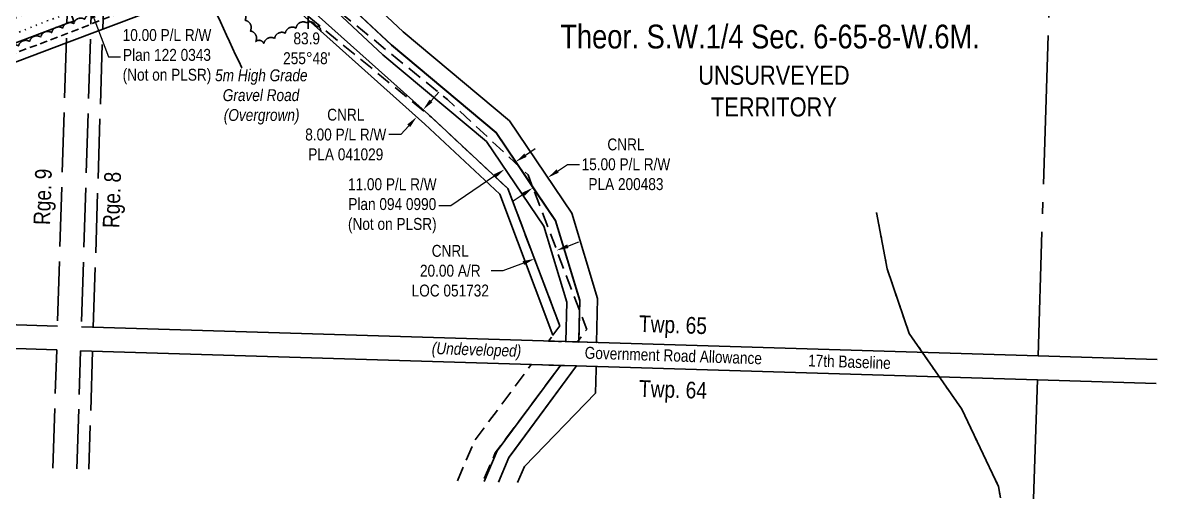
# Model space of a CAD drawing. Extents: x 350972 to 367082, y 6047220 to 6054831.
# Drawn here: x 357239 to 358211, y 6051156 to 6051556 of the extents above; entities that cross this region are included whole.
import ezdxf
from ezdxf.enums import TextEntityAlignment as Align

# ---------------------------------------------------------------- set-up
doc = ezdxf.new("R2010")
doc.units = 0
doc.header["$LTSCALE"] = 5
doc.header["$PDSIZE"] = 0.5
for name, pattern in [('0', [1, 1, 0]), ('foc-ACCESSROAD', [3.75, 2.5, -1.25]), ('foc-QUARTERLINE', [33, 25, -3, 2, -3]), ('foc-TOPO', [1, 0.2, -0.8]), ('foc-UNSURVEYED', [12.5, 10, -2.5]), ('foc-WHEELTRACKS', [2, 0.4, -1.6]), ('UG_PIPE', [1.875, 1.25, -0.625])]:
    doc.linetypes.add(name, pattern=pattern)
doc.layers.get('Defpoints').update_dxf_attribs({"color": 9})
for name, color, linetype in [('AS-PIPE-UG', 44, 'UG_PIPE'), ('C-AR', 13, 'foc-ACCESSROAD'), ('C-RW', 13, 'Continuous'), ('C-SYMBOL', 7, 'Continuous'), ('D-TXT', 6, 'Continuous'), ('DAB_APPL', 7, 'Continuous'), ('L-BD1', 253, 'Continuous'), ('L-QSEC', 8, 'foc-QUARTERLINE'), ('L-ROAD-T', 7, 'Continuous'), ('L-SEC', 7, 'Continuous'), ('L-UNS-T', 3, 'Continuous'), ('L-USEC', 7, 'foc-UNSURVEYED'), ('T-BUSH', 110, '0'), ('T-GENERAL', 48, 'foc-TOPO'), ('T-WATER-P3', 160, 'foc-WHEELTRACKS')]:
    doc.layers.add(name, color=color, linetype=linetype)
for name, color, linetype, lineweight in [('C-AR-T', 13, 'Continuous', 9), ('C-RW-T', 13, 'Continuous', 9), ('T-TEXT', 48, 'Continuous', 18)]:
    doc.layers.add(name, color=color, linetype=linetype, lineweight=lineweight)
doc.styles.add('175L', font='ARIALN.TTF', dxfattribs={"height": 20})
doc.styles.add('80CG', font='ARIALN.TTF', dxfattribs={"height": 10})
doc.styles.add('80L', font='ARIALN.TTF', dxfattribs={"height": 10})
doc.styles.add('80LS', font='ARIALNI.TTF', dxfattribs={"height": 10})
doc.styles.add('foc-LtypeFont', font='ARIALN.TTF', dxfattribs={"height": 7.35})
doc.styles.get("Standard").update_dxf_attribs({"font": 'ARIALN.TTF'})
doc.linetypes.add('foc-TOPO-flowdirection-NOLINE', pattern='A,0,[">",foc-LtypeFont,S=0.3,R=0,X=0,Y=-0.945],-20,[">",foc-LtypeFont,S=0.3,R=0,X=0,Y=-0.945],0', length=20)
doc.dimstyles.new('Compass 5 000', dxfattribs={"dimscale": 5, "dimtxt": 9, "dimasz": 2, "dimexe": 0.2, "dimexo": 0.0625, "dimgap": 0.5, "dimtad": 0, "dimtih": 1, "dimtoh": 1, "dimzin": 0, "dimdsep": 46, "dimtxsty": '80CG', "dimcen": 0.1, "dimse1": 1, "dimse2": 1, "dimclrd": 256, "dimclrt": 256, "dimaunit": 1, "dimadec": 4, "dimazin": 0, "dimtfac": 0.06, "dimtofl": 0, "dimtmove": 0, "dimatfit": 1, "dimfxl": 0.2, "dimtolj": 1, "dimtzin": 0, "dimlwd": -1, "dimarcsym": 0})

# ---------------------------------------------------------------- blocks, each defined once
blk = doc.blocks.new('*D424')
at = {"layer": 'C-AR-T', "transparency": 16777216}
for p, q in [((357696.6, 6051368.34), (357705.95, 6051371.88)), ((357659.2, 6051354.17), (357642.06, 6051347.68)), ((357642.06, 6051347.68), (357632.06, 6051347.68))]:
    blk.add_line(p, q, dxfattribs=at)
for points in [[(357696.01, 6051369.9), (357697.19, 6051366.78), (357687.25, 6051364.8)], [(357658.61, 6051355.73), (357659.79, 6051352.61), (357668.55, 6051357.71)]]:
    blk.add_solid(points, dxfattribs=at)
at = {"layer": 'Defpoints', "color": 0, "transparency": 16777216}
for p in [(357679.95, 6051384.06), (357661.25, 6051376.98), (357668.55, 6051357.71)]:
    blk.add_point(p, dxfattribs=at)
at = {"layer": 'C-AR-T', "transparency": 16777216, "insert": (357597.79, 6051347.68), "char_height": 10, "attachment_point": 5, "style": '80CG'}
blk.add_mtext('\\A1;CNRL\\P20.00 A/R\\PLOC 051732', dxfattribs=at)
blk = doc.blocks.new('*D428')
at = {"layer": 'C-RW-T', "transparency": 16777216}
for p, q in [((357688.04, 6051431.47), (357696.33, 6051437.08)), ((357696.33, 6051437.08), (357706.33, 6051437.08)), ((357659.06, 6051411.86), (357650.78, 6051406.26))]:
    blk.add_line(p, q, dxfattribs=at)
for points in [[(357687.11, 6051432.85), (357688.98, 6051430.09), (357679.76, 6051425.87)], [(357658.13, 6051413.24), (357659.99, 6051410.48), (357667.34, 6051417.47)]]:
    blk.add_solid(points, dxfattribs=at)
at = {"layer": 'Defpoints', "color": 0, "transparency": 16777216}
for p in [(357654.97, 6051462.51), (357642.55, 6051454.11), (357679.76, 6051425.87)]:
    blk.add_point(p, dxfattribs=at)
at = {"layer": 'C-RW-T', "transparency": 16777216, "insert": (357745.41, 6051437.08), "char_height": 10, "attachment_point": 5, "style": '80CG'}
blk.add_mtext('\\A1;CNRL\\P15.00 P/L R/W\\PPLA 200483', dxfattribs=at)
blk = doc.blocks.new('*D582')
at = {"layer": 'C-RW-T', "transparency": 16777216}
for p, q in [((357581.61, 6051490.36), (357588.28, 6051497.81)), ((357562.93, 6051469.51), (357556.26, 6051462.06)), ((357556.26, 6051462.06), (357546.26, 6051462.06))]:
    blk.add_line(p, q, dxfattribs=at)
for points in [[(357580.37, 6051491.47), (357582.85, 6051489.25), (357574.94, 6051482.91)], [(357561.69, 6051470.62), (357564.17, 6051468.4), (357569.6, 6051476.96)]]:
    blk.add_solid(points, dxfattribs=at)
at = {"layer": 'Defpoints', "color": 0, "transparency": 16777216}
for p in [(357569.28, 6051477.25), (357569.6, 6051476.96), (357574.61, 6051483.2)]:
    blk.add_point(p, dxfattribs=at)
at = {"layer": 'C-RW-T', "transparency": 16777216, "insert": (357509.97, 6051462.06), "char_height": 10, "attachment_point": 5, "style": '80CG'}
blk.add_mtext('\\A1;CNRL\\P8.00 P/L R/W^JPLA 041029', dxfattribs=at)
blk = doc.blocks.new('*D583')
at = {"layer": 'C-RW-T', "transparency": 16777216}
for p, q in [((357660.98, 6051444.72), (357669.26, 6051450.32)), ((357635.31, 6051427.35), (357598.15, 6051402.21)), ((357598.15, 6051402.21), (357588.15, 6051402.21))]:
    blk.add_line(p, q, dxfattribs=at)
for points in [[(357660.05, 6051446.1), (357661.91, 6051443.34), (357652.7, 6051439.11)], [(357634.37, 6051428.73), (357636.24, 6051425.97), (357643.59, 6051432.95)]]:
    blk.add_solid(points, dxfattribs=at)
at = {"layer": 'Defpoints', "color": 0, "transparency": 16777216}
for p in [(357643.59, 6051432.95), (357658.39, 6051430.69), (357649.29, 6051424.53)]:
    blk.add_point(p, dxfattribs=at)
at = {"layer": 'C-RW-T', "transparency": 16777216, "insert": (357549.06, 6051402.21), "char_height": 10, "attachment_point": 5, "style": '80CG'}
blk.add_mtext('\\A1;11.00 P/L R/W\\PPlan 094 0990\\P(Not on PLSR)', dxfattribs=at)
blk = doc.blocks.new('*D584')
at = {"layer": 'C-RW-T', "transparency": 16777216}
for p, q in [((357287.62, 6051588.02), (357284.06, 6051597.37)), ((357298.29, 6051559.99), (357310.65, 6051527.51)), ((357310.65, 6051527.51), (357320.65, 6051527.51))]:
    blk.add_line(p, q, dxfattribs=at)
for points in [[(357289.18, 6051588.61), (357286.06, 6051587.43), (357291.18, 6051578.68)], [(357299.85, 6051560.58), (357296.73, 6051559.39), (357294.73, 6051569.33)]]:
    blk.add_solid(points, dxfattribs=at)
at = {"layer": 'Defpoints', "color": 0, "transparency": 16777216}
for p in [(357288.05, 6051577.49), (357291.6, 6051568.14), (357294.73, 6051569.33)]:
    blk.add_point(p, dxfattribs=at)
at = {"layer": 'C-RW-T', "transparency": 16777216, "insert": (357359.73, 6051527.51), "char_height": 10, "attachment_point": 5, "style": '80CG'}
blk.add_mtext('\\A1;10.00 P/L R/W\\PPlan 122 0343\\P(Not on PLSR)', dxfattribs=at)

msp = doc.modelspace()

# ---------------------------------------------------------------- linework, layer by layer
at = {"layer": 'AS-PIPE-UG', "flags": 128}
msp.add_lwpolyline([(357138.838, 6051496.259), (357156.369, 6051501.897), (357188.179, 6051514.02), (357226.814, 6051528.527), (357258.192, 6051540.265), (357318.989, 6051563.769), (357367.695, 6051581.993), (357415.33, 6051599.977), (357418.264, 6051601.341)], dxfattribs=at)
at = {"layer": 'C-AR', "flags": 128}
msp.add_lwpolyline([(357688.871, 6051288.406), (357680.378, 6051288.664), (357684.032, 6051293.613), (357689.856, 6051301.473), (357646.199, 6051416.719), (357581.881, 6051476.699), (357472.842, 6051565.841), (357469.335, 6051577.379), (357466.726, 6051585.638), (357473.483, 6051587.349), (357486.142, 6051590.552), (357490.402, 6051576.758), (357595.371, 6051491.459), (357663.246, 6051428.163), (357712.426, 6051298.336), (357704.724, 6051287.923), (357688.871, 6051288.406)], close=True, dxfattribs=at)
msp.add_lwpolyline([(357603.745, 6051171.329), (357618.206, 6051204.776), (357665.792, 6051268.989), (357690.41, 6051268.24), (357635.647, 6051194.722), (357625.242, 6051170.653)], dxfattribs=at)
at = {"layer": 'C-RW', "flags": 128}
for points in [[(358210.919, 6051885.897), (358169.593, 6051882.234), (358110.242, 6051865.82), (358072.612, 6051855.414), (357973.487, 6051859.5), (357899.636, 6051844.501), (357814.394, 6051803.456), (357676.093, 6051708.127), (357547.601, 6051632.657), (357497.456, 6051619.843), (357485.563, 6051616.791), (357468.395, 6051612.424), (357467.489, 6051612.199), (357433.907, 6051603.625), (357427.642, 6051602.025), (357428.892, 6051597.084), (357305.709, 6051550.587), (357275.167, 6051539.058), (357157.312, 6051494.574), (356837.01, 6051392.966), (356522.418, 6051407.225)], [(357522.561, 6051581.877), (357558.311, 6051548.362), (357647.466, 6051473.604), (357699.901, 6051396.1), (357721.658, 6051324.415), (357720.789, 6051287.434), (357705.801, 6051287.89), (357705.837, 6051289.428), (357706.419, 6051314.194), (357706.611, 6051322.362), (357686.211, 6051389.576), (357667.241, 6051417.615), (357654.737, 6051436.097), (357636.223, 6051463.463), (357548.359, 6051537.139), (357509.114, 6051573.929)], [(357159.877, 6051511.57), (357275.677, 6051555.279), (357281.386, 6051557.433)], [(357626.318, 6051170.62), (357637.172, 6051196.407), (357690.41, 6051268.24), (357703.766, 6051267.833), (357647.079, 6051190.875), (357638.23, 6051170.245)], [(357638.235, 6051170.245), (357647.081, 6051190.853), (357648.836, 6051193.26), (357703.766, 6051267.833), (357720.451, 6051267.325), (357720.395, 6051264.931), (357719.925, 6051244.943), (357660.178, 6051183.322), (357654.343, 6051169.739)]]:
    msp.add_lwpolyline(points, dxfattribs=at)
at = {"layer": 'C-RW'}
msp.add_lwpolyline([(357689.856, 6051301.473), (357684.032, 6051293.613), (357639.379, 6051412.141), (357576.483, 6051470.794), (357454.324, 6051580.215), (357455.653, 6051583.442), (357467.489, 6051612.199), (357468.09, 6051613.66), (357469.822, 6051617.854), (357472.202, 6051623.803), (357472.981, 6051625.524), (357475.2, 6051624.611), (357483.316, 6051621.269), (357486.851, 6051619.814), (357485.563, 6051616.791), (357473.483, 6051587.349), (357469.335, 6051577.379), (357581.881, 6051476.699), (357646.199, 6051416.719), (357689.856, 6051301.473)], close=True, dxfattribs=at)
at = {"layer": 'C-RW', "flags": 128}
msp.add_lwpolyline([(357475.342, 6051624.643), (357490.055, 6051576.993), (357541.177, 6051529.172), (357628.205, 6051456.394), (357676.432, 6051385.209), (357695.681, 6051321.386), (357694.904, 6051288.241), (357705.799, 6051287.63), (357706.716, 6051322.903), (357686.225, 6051389.961), (357636.447, 6051463.83), (357548.476, 6051537.4), (357499.798, 6051583.01), (357486.034, 6051627.356)], close=True, dxfattribs=at)
at = {"layer": 'DAB_APPL', "flags": 128}
msp.add_lwpolyline([(357275.677, 6051555.279), (357159.877, 6051511.57), (357113.917, 6051632.903), (357235.464, 6051679.133), (357269.055, 6051590.066), (357270.29, 6051586.799), (357274.411, 6051575.891), (357276.179, 6051571.212), (357281.386, 6051557.433), (357275.677, 6051555.279)], close=True, dxfattribs=at)
at = {"layer": 'L-QSEC', "flags": 128}
for points in [[(358115.698, 6052040.12), (358091.787, 6051276.158)], [(358091.158, 6051256.058), (358088.036, 6051156.107)]]:
    msp.add_lwpolyline(points, dxfattribs=at)
at = {"layer": 'L-SEC', "flags": 128}
for points in [[(356464.313, 6051327.314), (357267.683, 6051301.244)], [(357267.05, 6051281.144), (356463.676, 6051307.213)], [(357287.794, 6051300.632), (358091.787, 6051276.158)], [(358091.158, 6051256.058), (357287.16, 6051280.532)], [(358091.787, 6051276.158), (358191.74, 6051273.116)], [(358191.111, 6051253.016), (358091.158, 6051256.058)]]:
    msp.add_lwpolyline(points, dxfattribs=at)
at = {"layer": 'L-USEC', "flags": 128}
for points in [[(357292.984, 6052105.183), (357267.683, 6051301.244)], [(357313.094, 6052104.55), (357287.793, 6051300.612)], [(357297.834, 6051300.326), (357323.136, 6052104.265)], [(357263.932, 6051182.01), (357267.05, 6051281.144)], [(357284.042, 6051181.378), (357287.16, 6051280.511)], [(357297.201, 6051280.226), (357294.082, 6051181.062)]]:
    msp.add_lwpolyline(points, dxfattribs=at)
at = {"layer": 'T-BUSH', "flags": 128}
msp.add_lwpolyline([(357249.111, 6051822.902, -0.5205671), (357255.485, 6051815.201, -0.5205671), (357261.86, 6051807.5, -0.5205671), (357268.234, 6051799.799, -0.5205671), (357274.608, 6051792.098, -0.5205671), (357280.983, 6051784.398, -0.5205671), (357287.357, 6051776.697, -0.5205671), (357293.732, 6051768.996, -0.5205671), (357300.106, 6051761.295, -0.5205671), (357306.48, 6051753.594, -0.5205671), (357312.855, 6051745.894, -0.5205671), (357319.229, 6051738.193, -0.5205671), (357325.604, 6051730.492, -0.5205671), (357331.978, 6051722.791, -0.5205671), (357338.353, 6051715.09, -0.5205671), (357344.727, 6051707.39, -0.5205671), (357351.101, 6051699.689, -0.5205671), (357357.476, 6051691.988, -0.5205671), (357364.062, 6051684.473, -0.5205671), (357370.886, 6051677.168, -0.5205671), (357377.71, 6051669.863, -0.5205671), (357384.534, 6051662.557, -0.5205671), (357391.358, 6051655.252, -0.5205671), (357398.182, 6051647.947, -0.5205671), (357398.559, 6051639.609, -0.5205671), (357394.356, 6051630.539, -0.5205671), (357388.582, 6051623.17, -0.5205671), (357379.205, 6051619.703, -0.5205671), (357369.829, 6051616.236, -0.5205671), (357360.453, 6051612.769, -0.5205671), (357351.077, 6051609.302, -0.5205671), (357341.7, 6051605.835, -0.5205671), (357332.324, 6051602.368, -0.5205671), (357322.948, 6051598.901, -0.5205671), (357313.571, 6051595.434, -0.5205671), (357304.195, 6051591.967, -0.5205671), (357294.819, 6051588.5, -0.5205671), (357285.216, 6051586.82, -0.5205671), (357275.479, 6051588.707, -0.5205671), (357268.972, 6051595.596, -0.5205671), (357265.541, 6051604.986, -0.5205671), (357262.11, 6051614.375, -0.5205671), (357258.68, 6051623.765, -0.5205671), (357255.249, 6051633.155, -0.5205671), (357251.818, 6051642.544, -0.5205671), (357248.388, 6051651.934, -0.5205671), (357244.957, 6051661.323, -0.5205671), (357241.526, 6051670.713, -0.5205671), (357238.096, 6051680.103, -0.5205671), (357230.756, 6051681.01, -0.5205671), (357221.388, 6051677.519, -0.5205671), (357212.021, 6051674.028, -0.5205671), (357202.653, 6051670.537, -0.5205671), (357193.286, 6051667.046, -0.5205671), (357183.919, 6051663.555, -0.5205671), (357174.551, 6051660.064, -0.5205671), (357165.184, 6051656.573, -0.5205671), (357155.816, 6051653.082, -0.5205671), (357146.449, 6051649.591, -0.5205671), (357137.082, 6051646.1, -0.5205671), (357127.714, 6051642.609, -0.5205671), (357118.347, 6051639.118, -0.5205671), (357108.979, 6051635.627, -0.5205671), (357112.378, 6051626.297, -0.5205671), (357115.863, 6051616.928, -0.5205671), (357119.349, 6051607.558, -0.5205671), (357122.834, 6051598.189, -0.5205671), (357126.319, 6051588.819, -0.5205671), (357129.804, 6051579.449, -0.5205671), (357133.29, 6051570.08, -0.5205671), (357136.775, 6051560.71, -0.5205671), (357140.26, 6051551.341, -0.5205671), (357143.746, 6051541.971, -0.5205671), (357147.231, 6051532.602, -0.5205671), (357150.716, 6051523.232, -0.5205671), (357154.201, 6051513.863, -0.5205671), (357160.796, 6051507.826, -0.5205671), (357170.126, 6051510.32, -0.5205671), (357179.396, 6051514.063, -0.5205671), (357188.665, 6051517.806, -0.5205671), (357197.935, 6051521.549, -0.5205671), (357207.205, 6051525.292, -0.5205671), (357216.474, 6051529.035, -0.5205671), (357225.744, 6051532.778, -0.5205671), (357235.013, 6051536.521, -0.5205671), (357244.283, 6051540.264, -0.5205671), (357253.553, 6051544.006, -0.5205671), (357262.822, 6051547.749, -0.5205671), (357272.092, 6051551.492, -0.5205671), (357281.362, 6051555.235, -0.5205671), (357290.667, 6051558.887, -0.5205671), (357299.992, 6051562.489, -0.5205671), (357309.318, 6051566.091, -0.5205671), (357318.643, 6051569.694, -0.5205671), (357327.968, 6051573.296, -0.5205671), (357337.293, 6051576.898, -0.5205671), (357346.618, 6051580.5, -0.5205671), (357355.944, 6051584.103, -0.5205671), (357365.269, 6051587.705, -0.5205671), (357374.594, 6051591.307, -0.5205671), (357383.919, 6051594.909, -0.5205671), (357393.244, 6051598.512, -0.5205671), (357402.57, 6051602.114, -0.5205671), (357411.895, 6051605.716, -0.5205671), (357421.22, 6051609.318, -0.5205671), (357429.11, 6051611.494, -0.5205671), (357420.469, 6051607.251, -0.5205671), (357411.111, 6051603.736, -0.5205671), (357401.752, 6051600.222, -0.5205671), (357392.393, 6051596.708, -0.5205671), (357393.421, 6051592.85, -0.5205671), (357402.526, 6051588.725, -0.5205671), (357411.632, 6051584.6, -0.5205671), (357416.389, 6051575.96, -0.5205671), (357420.849, 6051567.014, -0.5205671), (357425.309, 6051558.067, -0.5205671), (357429.77, 6051549.121, -0.5205671), (357434.23, 6051540.174, -0.5205671), (357441.17, 6051538.501, -0.5205671), (357450.166, 6051542.86, -0.5205671), (357459.162, 6051547.22, -0.5205671), (357468.158, 6051551.579, -0.5205671), (357477.154, 6051555.938, -0.5205671), (357484.8, 6051553.012, -0.5205671), (357488.933, 6051548.6, -0.5205671)], format="xyb", dxfattribs=at)
at = {"layer": 'T-GENERAL', "flags": 128}
msp.add_lwpolyline([(357302.305, 6051572.571), (357257.298, 6051556.953), (357238.848, 6051549.439), (357214.036, 6051539.976), (357186.076, 6051529.09), (357175.755, 6051524.523), (357172.496, 6051526.585), (357171.899, 6051527.361), (357171.063, 6051529.091), (357171.362, 6051533.864), (357173.75, 6051538.279), (357175.54, 6051539.472), (357180.251, 6051541.406), (357208.476, 6051547.501), (357242.764, 6051565.253), (357262.417, 6051569.041), (357301.81, 6051574.165)], close=True, dxfattribs=at)
at = {"layer": 'T-WATER-P3', "flags": 128}
msp.add_lwpolyline([(357956.029, 6051396.624), (357964.937, 6051349.258), (357983.395, 6051295.131), (358027.603, 6051231.466), (358058.58, 6051166.478), (358060.094, 6051156.985)], dxfattribs=at)
at = {"layer": 'T-WATER-P3', "linetype": 'foc-TOPO-flowdirection-NOLINE', "flags": 128}
msp.add_lwpolyline([(357956.029, 6051396.624), (357964.937, 6051349.258), (357983.395, 6051295.131), (358027.603, 6051231.466), (358058.58, 6051166.478), (358060.094, 6051156.985)], dxfattribs=at)

# ---------------------------------------------------------------- texts
at = {"layer": 'C-SYMBOL', "color": 3, "style": '175L'}
msp.add_text('Theor. S.W.1/4 Sec. 6-65-8-W.6M.', height=19.99354, dxfattribs=at).set_placement((357866.529, 6051528.43), align=Align.BOTTOM_CENTER)
at = {"layer": 'D-TXT', "color": 3, "char_height": 13.9955, "attachment_point": 1, "style": '80L'}
for s, width, insert, rotation in [('Rge. 9', 73.73143, (357247.498, 6051386.402), 88.197395), ('Rge. 8', 63.84047, (357305.67, 6051383.828), 88.197329), ('Twp. 65', 56.50374, (357756.709, 6051310.28), 358.141396), ('Twp. 64', 56.37963, (357756.709, 6051255.903), 358.141385)]:
    msp.add_mtext_dynamic_manual_height_columns(s, width=width, gutter_width=47.485, heights=[0], dxfattribs=dict(at, insert=insert, rotation=rotation))
at = {"layer": 'L-BD1', "insert": (357477.163, 6051547.881), "char_height": 9.99863, "width": 40.92666, "attachment_point": 2}
msp.add_mtext("83.9 255%%d48'", dxfattribs=at)
at = {"layer": 'L-ROAD-T', "style": '80L'}
for s, p in [('Government Road Allowance', (357785.23, 6051276.493)), ('17th Baseline', (357933.246, 6051271.265))]:
    msp.add_text(s, height=9.99677, rotation=358.141315, dxfattribs=at).set_placement(p, align=Align.MIDDLE_CENTER)
at = {"layer": 'L-UNS-T', "color": 3, "insert": (357869.773, 6051498.527), "char_height": 15.99483, "attachment_point": 5, "style": '80L'}
msp.add_mtext_dynamic_manual_height_columns('UNSURVEYED TERRITORY', width=126.37292, gutter_width=47.485, heights=[0], dxfattribs=at)
at = {"layer": 'T-TEXT', "style": '80LS'}
msp.add_text('(Undeveloped)', height=9.99677, rotation=358.141315, dxfattribs=at).set_placement((357619.867, 6051281.575), align=Align.MIDDLE_CENTER)

# ---------------------------------------------------------------- dimensions: what is measured, and where the dimension line sits
at = {"layer": 'C-AR-T'}
dim = msp.add_linear_dim(base=(357668.552, 6051357.712), p1=(357679.953, 6051384.059), p2=(357661.255, 6051376.975), angle=200.747442, text='CNRL\\P20.00 A/R\\PLOC 051732', dimstyle='Compass 5 000', dxfattribs=at)
dim.commit()
dim.dimension.update_dxf_attribs({"geometry": '*D424', "text_midpoint": (357597.785, 6051347.675), "dimtype": 161})
at = {"layer": 'C-RW-T', "color": 6}
dim = msp.add_linear_dim(base=(357294.731, 6051569.332), p1=(357288.05, 6051577.485), p2=(357291.605, 6051568.142), angle=290.832373, text='10.00 P/L R/W\\PPlan 122 0343\\P(Not on PLSR)', dimstyle='Compass 5 000', dxfattribs=at)
dim.commit()
dim.dimension.update_dxf_attribs({"geometry": '*D584', "text_midpoint": (357359.733, 6051527.506), "dimtype": 161})
at = {"layer": 'C-RW-T'}
dim = msp.add_aligned_dim(p1=(357574.614, 6051483.2), p2=(357569.281, 6051477.245), distance=0.432, text='CNRL\\P8.00 P/L R/W^JPLA 041029', dimstyle='Compass 5 000', dxfattribs=at)
dim.commit()
dim.dimension.update_dxf_attribs({"geometry": '*D582', "text_midpoint": (357509.972, 6051462.06)})
for base, p1, p2, angle, text, picture, middle in [((357679.762, 6051425.869), (357642.553, 6051454.107), (357654.972, 6051462.51), 34.080272, 'CNRL\\P15.00 P/L R/W\\PPLA 200483', '*D428', (357745.413, 6051437.076)), ((357643.589, 6051432.952), (357658.393, 6051430.693), (357649.286, 6051424.531), 214.080105, '11.00 P/L R/W\\PPlan 094 0990\\P(Not on PLSR)', '*D583', (357549.064, 6051402.21))]:
    dim = msp.add_linear_dim(base=base, p1=p1, p2=p2, angle=angle, text=text, dimstyle='Compass 5 000', dxfattribs=at)
    dim.commit()
    dim.dimension.update_dxf_attribs({"geometry": picture, "text_midpoint": middle, "dimtype": 161})

# ---------------------------------------------------------------- leaders
at = {"layer": 'L-BD1', "path_type": 1}
msp.add_leader([(357478.792, 6051617.866), (357478.334, 6051550.963)], dimstyle='Compass 5 000', override={"dimgap": 0.5, "dimtad": 0}, dxfattribs=at)

# ---------------------------------------------------------------- next in the draw order: texts
at = {"layer": 'T-TEXT', "insert": (357399.723, 6051516.871), "char_height": 9.99863, "attachment_point": 1, "style": '80L', "bg_fill": 3, "box_fill_scale": 1.1, "bg_fill_color": 256, "bg_fill_transparency": 0}
msp.add_mtext_dynamic_manual_height_columns('\\pi0.4543;{\\fArial Narrow|b0|i1|c0|p34;5m High Grade\\P\\pi6.87225;Gravel Road\\P\\pi7.74184;(Overgrown)}', width=77.49427, gutter_width=50, heights=[0], dxfattribs=at)

# ---------------------------------------------------------------- next in the draw order: leaders
at = {"layer": 'T-TEXT', "path_type": 1}
msp.add_leader([(357381.523, 6051606.143), (357422.563, 6051518.148)], dimstyle='Compass 5 000', override={"dimgap": 0.5, "dimtad": 0}, dxfattribs=at)

doc.saveas('drawing.dxf')
